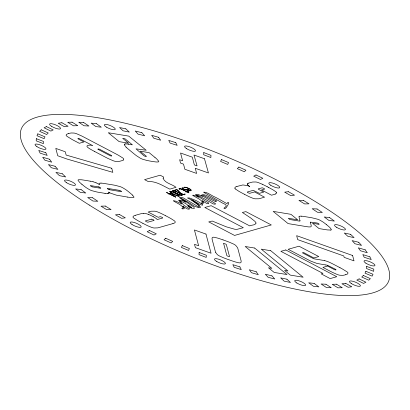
<?xml version="1.0" encoding="UTF-8"?>
<svg xmlns="http://www.w3.org/2000/svg" width="410" height="410" viewBox="0 0 410 410"><rect width="100%" height="100%" fill="white"/><g stroke="black" fill="none" stroke-linecap="round" stroke-linejoin="round"><path stroke-width="0.61" d="M179.795 197.523L180.174 197.277A2.88 0.764 22.6 0 1 180.661 197.272L181.194 197.348A5.484 1.455 22.6 0 1 182.337 197.615L182.957 197.81A2.137 0.569 22.6 0 1 183.306 197.943A1.947 0.518 22.6 0 1 183.526 198.03L198.455 206.835A1.23 0.328 22.6 0 0 198.881 206.994C200.664 205.974 194.945 202.806 193.925 201.833A86.418 22.95 22.6 0 0 191.911 200.439L189.179 198.722A2.045 0.543 22.6 0 0 188.533 198.522L187.462 197.963L188.661 197.902A7.887 2.096 22.6 0 1 189.774 198.091L195.734 200.413A13.089 3.475 22.6 0 1 197.277 201.223A33.015 8.769 22.6 0 1 198.891 202.13C199.593 202.96 203.544 204.072 202.581 205.159A3.777 1.004 22.6 0 1 202.104 205.169L199.388 204.113A21.709 5.766 22.6 0 0 198.712 203.693L195.939 202.079A78.172 20.761 22.6 0 0 193.535 200.741L191.629 199.742L191.88 199.936A17.128 4.551 22.6 0 0 192.439 200.326C195.093 202.545 199.178 204.083 200.567 207.357L199.28 207.634A8.015 2.127 22.6 0 1 198.348 207.532L194.473 206.23A17.317 4.597 22.6 0 1 193.136 205.369L189.159 202.837A103.581 27.506 22.6 0 0 187.447 201.792L180.902 198.045L189.635 204.282A18.04 4.792 22.6 0 0 191.28 205.328L193.305 206.66A5.14 1.363 22.6 0 1 193.909 207.193L194.355 208.341A3.833 1.02 22.6 0 1 194.027 208.49L191.47 208.131A2.906 0.774 22.6 0 1 190.02 207.547L188.072 206.266L187.242 204.928A10.347 2.747 22.6 0 0 187.165 204.534L185.1 203.324A65.38 17.363 22.6 0 0 183.188 202.299L179.79 200.731L183.788 205.154L189.487 208.767A1.789 0.477 22.6 0 1 189.599 208.951C187.816 209.976 185.699 207.783 184.059 206.963A15.734 4.177 22.6 0 0 183.629 206.701L182.819 206.23L184.346 208.172A6.006 1.594 22.6 0 1 184.285 208.485L182.968 208.967L181.748 208.598L183.285 207.952L181.968 206.225A14.15 3.757 22.6 0 0 180.461 205.026L179.816 204.58A6.832 1.814 22.6 0 0 179.211 204.19L173.784 201.156A1.127 0.297 22.6 0 1 173.62 201.018L173.466 200.787A1.333 0.354 22.6 0 1 173.573 200.649L176.279 201.33L181.907 204.036L178.678 200.336A3.193 0.846 22.6 0 1 178.827 200.162L182.445 200.659A2.844 0.753 22.6 0 1 182.973 200.844L185.745 202.099L180.354 198.399A3.777 1.004 22.6 0 1 179.79 197.523M123.282 160.038L123.733 159.095A6.006 1.594 22.6 0 0 123.548 158.732A5.663 1.502 22.6 0 0 122.81 157.983L118.418 155.252A50.661 13.453 22.6 0 0 115.62 153.755L84.824 137.601A48.354 12.843 22.6 0 0 81.59 135.941L76.803 133.809A5.791 1.537 22.6 0 0 74.712 133.178A6.006 1.594 22.6 0 0 74.087 133.055L71.253 132.978A50.85 13.504 22.6 0 0 69.131 133.404L68.511 133.568M310.606 222.148L316.699 222.937A4.618 1.225 22.6 0 1 317.494 223.096L318.626 223.686A4.894 1.297 22.6 0 1 318.934 223.937L319.18 224.249L318.857 224.296A5.212 1.384 22.6 0 1 318.257 224.214L312.563 223.276L319.036 228.575L324.735 229.518A48.354 12.843 22.6 0 0 327.534 229.933L330.788 230.056M275.638 193.95L276.642 192.859M345.727 274.69L344.912 274.925A50.784 13.484 22.6 0 1 342.791 275.351L339.746 275.228A5.771 1.532 22.6 0 1 337.251 274.505L332.474 272.368A48.354 12.843 22.6 0 1 329.235 270.713L322.906 267.397L327.621 266.059L333.95 269.375A5.212 1.384 22.6 0 0 334.673 269.739L335.795 269.99A4.894 1.297 22.6 0 0 336.026 269.929L335.882 269.503A4.618 1.225 22.6 0 0 335.078 269.057L327.713 265.378M236.913 186.453L242.884 184.946L247.481 185.617A6.596 1.753 22.6 0 1 249.572 186.458L249.69 186.422M248.46 183.173L251.448 182.327A42.86 11.383 22.6 0 1 252.78 182.019L255.963 181.989A5.766 1.532 22.6 0 1 257.67 182.383A5.919 1.573 22.6 0 1 258.367 182.609L262.236 184.223M135.264 215.337L140.799 213.774A41.149 10.926 22.6 0 1 142.911 213.39A13.448 3.572 22.6 0 1 143.725 213.364M172.938 223.593L158.701 227.632A50.64 13.448 22.6 0 1 157.696 227.878L154.063 228.001A5.95 1.578 22.6 0 1 151.392 227.309L147.759 225.777A47.232 12.541 22.6 0 1 142.895 223.332M151.797 219.16L153.017 219.586A4.915 1.307 22.6 0 1 153.509 219.842L154.099 220.37A5.212 1.384 22.6 0 1 153.786 220.518L148.179 222.112A4.618 1.225 22.6 0 1 147.728 222.184L146.498 221.759A4.925 1.307 22.6 0 1 146.006 221.497L145.453 220.939A5.279 1.399 22.6 0 1 145.729 220.826L151.336 219.232A4.674 1.24 22.6 0 1 151.787 219.155M143.725 213.364L144.894 213.441A5.817 1.543 22.6 0 1 148.722 214.512M100.993 183.111L99.42 183.224L98.994 183.726A6.565 1.742 22.6 0 0 99.512 184.551L99.276 184.51A8.154 2.168 22.6 0 0 97.934 183.7A5.274 1.399 22.6 0 0 95.996 182.783M215.665 201.284L214.702 201.156A1.461 0.389 22.6 0 1 214.189 200.992L203.821 195.555L202.786 195.339L202.75 195.836A3.531 0.938 22.6 0 0 203.37 196.431L210.453 200.603A57.595 15.293 22.6 0 1 212.969 202.063L214.512 203.017A5.566 1.476 22.6 0 1 215.296 203.647L215.511 204.016L214.481 204.17A1.481 0.395 22.6 0 1 214.251 204.139L212.974 203.811L206.83 200.188A142.07 37.725 22.6 0 0 203.396 198.276L198.132 195.462L196.851 195.165A1.599 0.425 22.6 0 0 197.025 195.391L201.1 198.291A59.865 15.898 22.6 0 0 203.975 200.116C204.687 201.166 209.618 202.484 208.572 203.729A4.1 1.092 22.6 0 1 208.09 203.734L206.445 203.304L203.314 201.392A14.273 3.787 22.6 0 0 203.006 201.207L202.197 200.736L203.724 202.673A6.068 1.614 22.6 0 1 203.657 202.991L202.34 203.473L201.12 203.104L202.663 202.453L201.341 200.731A14.15 3.757 22.6 0 0 199.834 199.532L199.193 199.081A6.832 1.814 22.6 0 0 198.583 198.696L193.161 195.662A1.127 0.297 22.6 0 1 192.997 195.524M128.678 144.223L132.399 144.838L124.901 138.698L122.692 138.334L128.632 143.198L119.156 141.635L108.296 132.743L128.755 136.12L146.206 150.255L136.012 148.85L143.72 155.549A5.212 1.384 22.6 0 0 144.202 155.923L145.453 156.42A4.894 1.297 22.6 0 0 145.898 156.497L146.385 156.338A4.618 1.225 22.6 0 0 145.919 155.913L140.148 151.182L149.158 152.669L154.934 157.404M90.169 181.159L84.357 180.2A39.652 10.532 22.6 0 0 81.416 179.775L78.576 179.729A5.776 1.532 22.6 0 0 78.038 180.159A5.919 1.573 22.6 0 0 78.043 180.308L79.494 182.199A50.784 13.484 22.6 0 0 81.913 184.305M98.303 186.868L91.327 185.715A5.212 1.384 22.6 0 0 90.723 185.633L90.41 185.668L90.651 185.991A4.894 1.297 22.6 0 0 90.958 186.248L92.086 186.827M119.054 190.296L108.24 188.508A5.212 1.384 22.6 0 0 107.635 188.431L107.323 188.462L107.563 188.784A4.894 1.297 22.6 0 0 107.871 189.041L108.998 189.62M109.798 189.784L120.612 191.572A5.212 1.384 22.6 0 0 121.216 191.654L121.534 191.603L121.288 191.296A4.894 1.297 22.6 0 0 120.981 191.039L119.853 190.46A4.618 1.225 22.6 0 0 119.059 190.301M105.088 193.371L99.276 192.413A42.86 11.383 22.6 0 1 96.796 191.967L92.009 190.727A5.766 1.532 22.6 0 1 90.113 189.963A5.919 1.573 22.6 0 1 89.436 189.635L86.305 187.729A47.283 12.556 22.6 0 1 83.045 185.223L81.903 184.3M127.582 197.087L116.261 195.124L110.51 193.156A6.596 1.753 22.6 0 1 108.773 192.136L108.542 192.095A8.098 2.152 22.6 0 1 108.993 192.756M325.894 264.983L318.38 263.691A25.174 6.683 22.6 0 1 316.838 263.379L311.292 261.349A31.488 8.364 22.6 0 1 308.925 260.171L288.153 249.285L299.018 246.205L318.77 256.568L313.875 257.951L303.482 252.504L302.38 252.816L312.323 258.028A5.11 1.358 22.6 0 0 313.189 258.464L313.722 258.684A1.512 0.4 22.6 0 0 313.875 258.736A2.829 0.753 22.6 0 0 315.064 259.007L321.84 260.13A21.064 5.591 22.6 0 1 324.781 260.688M99.102 187.032L100.23 187.611A4.894 1.297 22.6 0 1 100.537 187.867L100.783 188.175L100.46 188.221A5.212 1.384 22.6 0 1 99.855 188.144L92.885 186.991A4.618 1.225 22.6 0 1 92.091 186.832M93.055 181.779L93.418 181.881A7.636 2.029 22.6 0 1 95.996 182.768M222.999 239.876L224.941 240.562A50.784 13.484 22.6 0 1 229.477 242.243L233.736 244.129A6.006 1.594 22.6 0 1 234.366 244.483A5.791 1.537 22.6 0 1 235.75 245.421L237.482 247.589A45.443 12.069 22.6 0 1 237.928 248.834L241.008 260.411A50.64 13.448 22.6 0 1 241.162 261.17L241.075 262.267L240.47 262.774A5.95 1.578 22.6 0 1 238.692 262.789L235.309 261.934A47.232 12.541 22.6 0 1 230.148 260.201L228.211 259.525A50.85 13.504 22.6 0 1 223.67 257.844L219.411 255.958A6.006 1.594 22.6 0 1 218.781 255.604A5.791 1.537 22.6 0 1 217.264 254.554L215.732 252.539M148.722 214.522L149.609 214.896A15.395 4.09 22.6 0 1 153.196 216.675M267.115 186.663L268.422 187.349M142.885 223.332L141.117 222.41A50.85 13.504 22.6 0 1 137.099 220.216L133.824 218.089A6.006 1.594 22.6 0 1 133.46 217.756A5.791 1.537 22.6 0 1 132.917 216.905L133.906 215.814A48.354 12.843 22.6 0 1 135.269 215.337M244.252 194.207L242.945 193.52A50.85 13.504 22.6 0 1 238.927 191.332L235.514 189.092A5.919 1.573 22.6 0 1 235.273 188.872M165.748 215.793L167.049 216.48A50.784 13.484 22.6 0 1 171.067 218.668L174.342 220.795A6.006 1.594 22.6 0 1 174.706 221.128A5.791 1.537 22.6 0 1 175.234 221.897L175.137 222.522L174.296 223.107A45.443 12.069 22.6 0 1 172.933 223.588M339.946 267.674L333.658 264.378A28.72 7.626 22.6 0 0 330.424 262.754A8.687 2.306 22.6 0 0 324.746 260.647M94.392 151.372L104.786 156.825A45.443 12.069 22.6 0 0 108.035 158.486L113.139 160.725A5.791 1.537 22.6 0 0 114.99 161.273A6.006 1.594 22.6 0 0 115.615 161.397L118.454 161.473A50.784 13.484 22.6 0 0 120.571 161.043L121.401 160.822A47.283 12.556 22.6 0 0 123.307 160.049M153.212 216.675L155.984 218.315L157.225 219.545L162.416 218.074A5.212 1.384 22.6 0 0 162.698 217.956L162.135 217.397A4.915 1.307 22.6 0 0 161.642 217.136L160.423 216.716A4.674 1.24 22.6 0 0 159.972 216.787L158.173 217.295L148.164 212.047L149.958 211.534A50.922 13.525 22.6 0 1 151.346 211.206L154.959 211.191A5.586 1.481 22.6 0 1 156.246 211.498A6.191 1.645 22.6 0 1 157.665 211.965L160.387 213.113A43.378 11.521 22.6 0 1 165.732 215.798M326.442 224.608L327.559 225.526A50.784 13.484 22.6 0 1 329.978 227.637L331.388 229.508A5.771 1.532 22.6 0 1 330.783 230.056M132.502 195.104L133.957 196.99A5.919 1.573 22.6 0 1 133.952 197.138A5.75 1.527 22.6 0 1 133.419 197.569L130.283 197.487A42.502 11.285 22.6 0 1 127.582 197.087M126.111 147.169L124.307 144.807M299.982 220.688L299.213 217.853A21.064 5.591 22.6 0 1 299.095 216.746M310.534 222.753L311.231 225.813A25.174 6.683 22.6 0 1 311.236 226.366L310.58 226.909L308.715 226.925A31.488 8.364 22.6 0 1 306.752 226.668L288.087 223.599L273.168 211.386L290.951 214.322L297.675 219.827L288.322 218.279L289.834 219.519L298.787 221A5.11 1.358 22.6 0 0 299.5 221.087L299.812 221.077A1.512 0.4 22.6 0 0 299.879 221.057A2.829 0.753 22.6 0 0 299.961 220.683M310.56 222.763A6.099 1.619 22.6 0 1 310.575 222.133M326.416 224.608A46.52 12.351 22.6 0 0 323.198 222.123L320.287 220.349A5.74 1.522 22.6 0 0 317.724 219.247L312.271 217.869A52.27 13.878 22.6 0 0 310.021 217.469L304.363 216.536A28.72 7.626 22.6 0 0 301.663 216.178M298.998 216.7A8.687 2.306 22.6 0 1 301.693 216.198M215.665 201.284A6.299 1.671 22.6 0 0 216.393 201.243L216.711 200.992L206.261 195.375A1.343 0.359 22.6 0 0 205.922 195.247L204.103 194.801A5.094 1.353 22.6 0 0 203.319 194.704L202.345 194.755A11.039 2.931 22.6 0 0 201.93 194.863L201.525 195.309A2.962 0.784 22.6 0 0 201.715 195.637L202.458 196.308L198.676 194.688A3.244 0.861 22.6 0 0 197.927 194.478L196.236 194.289A3.167 0.84 22.6 0 0 195.852 194.376L195.667 194.545A2.235 0.594 22.6 0 0 195.652 194.714L198.886 197.302L195.052 195.611L193.007 195.155A1.517 0.405 22.6 0 0 192.972 195.519M325.909 264.993A6.099 1.619 22.6 0 1 327.703 265.367M345.702 274.68A46.52 12.351 22.6 0 0 347.618 273.926L348.023 272.973A5.74 1.522 22.6 0 0 347.091 271.876L342.376 268.97A52.27 13.878 22.6 0 0 339.946 267.674M249.685 186.422A8.098 2.152 22.6 0 1 248.506 185.617A5.284 1.404 22.6 0 1 247.584 184.71M236.918 186.453A42.502 11.285 22.6 0 0 235.601 186.914L234.699 188.021A5.75 1.527 22.6 0 0 235.268 188.872M244.268 194.202A43.327 11.506 22.6 0 0 249.598 196.892L252.329 198.035A6.191 1.645 22.6 0 0 253.749 198.501A5.591 1.486 22.6 0 0 255.035 198.804L258.648 198.788A50.661 13.453 22.6 0 0 260.042 198.46L264.553 197.184L254.543 191.936L250.038 193.212A4.618 1.225 22.6 0 1 249.587 193.289L248.357 192.864A4.925 1.307 22.6 0 1 247.865 192.603L247.307 192.044A5.279 1.399 22.6 0 1 247.589 191.931L252.837 190.44A4.705 1.25 22.6 0 1 253.288 190.363L259.366 193.33L263.753 192.09L259.105 189.651A4.633 1.23 22.6 0 1 258.818 189.497L258.259 188.938A5.279 1.399 22.6 0 1 258.541 188.825L261.821 187.888A4.674 1.24 22.6 0 1 262.272 187.816L263.502 188.241A4.915 1.307 22.6 0 1 263.989 188.503L264.583 189.025A5.212 1.384 22.6 0 1 264.271 189.174L261.529 189.953L271.533 195.206L274.28 194.427A48.354 12.843 22.6 0 0 275.643 193.95M276.637 192.859A5.817 1.543 22.6 0 0 276.13 192.023A6.073 1.614 22.6 0 0 275.633 191.583L272.922 189.809A46.417 12.326 22.6 0 0 268.412 187.355M262.246 184.218A47.283 12.556 22.6 0 1 267.105 186.668M247.338 183.818A12.566 3.336 22.6 0 1 248.506 183.198M247.532 184.695A7.636 2.029 22.6 0 1 247.425 183.854M126.095 147.164A47.488 12.613 22.6 0 0 129.012 149.691L134.244 153.986A45.664 12.126 22.6 0 0 136.376 155.662L140.328 158.209A5.781 1.537 22.6 0 0 142.188 159.065A6.027 1.599 22.6 0 0 142.921 159.341L147.016 160.469A50.784 13.484 22.6 0 0 150.859 161.191L152.043 161.397A43.327 11.506 22.6 0 0 156.523 162.006L158.163 161.95A6.196 1.645 22.6 0 0 158.665 161.73A5.591 1.486 22.6 0 0 158.783 161.335L156.656 158.865A50.661 13.453 22.6 0 0 154.934 157.404M125.363 143.91A14.56 3.864 22.6 0 1 128.709 144.248M124.317 144.807A6.996 1.855 22.6 0 1 125.373 143.92M94.397 151.367A41.087 10.911 22.6 0 1 90.518 149.24A13.228 3.511 22.6 0 1 89.031 148.323L88.078 147.651A6.616 1.758 22.6 0 1 87.709 147.349A5.448 1.445 22.6 0 1 86.946 146.103L87.304 145.668A18.142 4.817 22.6 0 1 88.406 145.263L90.313 145.119L92.773 145.678L79.986 138.97A5.279 1.399 22.6 0 0 79.268 138.611L78.146 138.354A4.925 1.307 22.6 0 0 77.915 138.416L78.054 138.846A4.618 1.225 22.6 0 0 78.858 139.292L83.953 141.968L79.299 143.29L74.2 140.615A50.891 13.515 22.6 0 1 72.145 139.518L67.086 136.407A5.991 1.589 22.6 0 1 66.107 135.136L66.466 134.434A43.327 11.506 22.6 0 1 68.542 133.583M90.19 181.174A13.345 3.546 22.6 0 1 93.039 181.763M107.809 193.653A12.566 3.336 22.6 0 1 105.062 193.351M108.942 193.361A7.636 2.029 22.6 0 1 107.743 193.612M109.024 192.767A5.284 1.404 22.6 0 1 108.891 193.341M132.517 195.104A50.85 13.504 22.6 0 0 130.083 192.992L128.971 192.075A47.232 12.541 22.6 0 0 125.711 189.574L122.564 187.662A5.919 1.573 22.6 0 0 121.888 187.334A5.755 1.527 22.6 0 0 119.992 186.57L114.846 185.264A45.597 12.11 22.6 0 0 112.663 184.874L104.524 183.531A22.919 6.088 22.6 0 0 100.962 183.091M109.793 189.779A4.618 1.225 22.6 0 1 109.004 189.625M98.308 186.873A4.618 1.225 22.6 0 1 99.097 187.027M223.004 239.886A47.283 12.556 22.6 0 0 217.833 238.143L214.466 237.303A6.006 1.594 22.6 0 0 213.738 237.221A5.663 1.502 22.6 0 0 212.795 237.287L212.19 237.692L212.031 238.692A50.661 13.453 22.6 0 0 212.226 239.727L215.291 251.299A48.354 12.843 22.6 0 0 215.727 252.539M182.45 188.241L183.603 189.123L186.955 189.866A1.917 0.507 22.6 0 1 187.575 190.112L189.01 191.28A2.834 0.753 22.6 0 1 188.6 191.516L187.472 191.306L188.513 191.065A1.327 0.354 22.6 0 0 188.451 190.901A1.558 0.415 22.6 0 0 187.693 190.342L183.454 189.241A1.732 0.461 22.6 0 1 182.491 188.733C180.323 187.457 184.705 187.831 183.419 188.077A2.752 0.733 22.6 0 0 182.583 188.098L182.465 188.2M97.954 149.153L98.262 149.445A4.618 1.225 22.6 0 0 99.066 149.891L109.649 155.446A5.212 1.384 22.6 0 0 110.372 155.81L111.494 156.061A4.915 1.307 22.6 0 0 111.725 156L111.587 155.575A4.674 1.24 22.6 0 0 110.782 155.129L100.194 149.573A5.279 1.399 22.6 0 0 99.476 149.209L98.354 148.953A4.925 1.307 22.6 0 0 98.123 149.014L97.969 149.112M256.03 223.096C255.23 225.423 251.468 224.829 249.716 225.889L211.14 205.687L204.815 207.48L243.309 227.704L237.267 229.292A10.055 2.67 22.6 0 1 236.826 229.323L235.355 229.292A7.944 2.106 22.6 0 1 234.638 229.21L226.371 226.853L212.236 221.046L208.746 221.902L234.556 235.437L271.297 224.946L245.887 211.642L242.341 212.441L250.53 217.853L254.841 221.303A16.82 4.469 22.6 0 1 255.635 222.261L256.03 223.096M191.019 190.312L190.271 190.532A1.932 0.512 22.6 0 1 189.615 190.389L187.467 189.512L189.415 189.036L190.635 189.774A3.193 0.851 22.6 0 1 190.963 190.158L191.019 190.312M184.731 194.068L184.505 194.417L183.567 194.412A2.117 0.564 22.6 0 1 182.763 194.186L180.754 193.141L178.647 191.106A40.318 10.706 22.6 0 0 177.817 190.219C176.428 188.195 172.103 191.521 177.171 189.845L180.18 192.977L182.829 194.396A2.306 0.615 22.6 0 0 183.813 194.678C184.582 195.227 185.884 194.13 184.782 193.833A4.607 1.225 22.6 0 0 184.741 194.073M184.592 187.683L184.602 187.8A2.204 0.584 22.6 0 1 184.613 187.949L184.136 187.493A15.723 4.177 22.6 0 1 184.228 187.334L184.444 187.17A2.06 0.548 22.6 0 1 184.638 187.134C186.017 186.96 193.259 189.809 190.711 190.809A2.373 0.63 22.6 0 1 190.045 190.691L186.678 189.317L188.959 188.667L187.416 187.98A3.285 0.871 22.6 0 0 185.827 187.462L184.982 187.421A3.521 0.933 22.6 0 0 184.638 187.58L184.592 187.683M36.306 138.677L36.203 140.85L43.383 143.628L43.486 141.455L36.306 138.677M199.127 252.468L199.024 254.641L206.204 257.418L206.307 255.245L199.127 252.468M203.796 152.582L203.693 154.754L210.873 157.532L210.976 155.359L203.796 152.582M366.617 266.372L366.514 268.545L373.694 271.323L373.797 269.15L366.617 266.372M224.039 208.162L225.049 208.557L226.161 207.788L228.103 204.728L228.785 202.724L227.837 202.35L226.986 203.693L220.267 199.86A102.741 27.285 22.6 0 0 215.824 197.451C212.201 196.2 207.101 191.777 203.734 192.121A2.255 0.6 22.6 0 0 204.349 192.669L220.16 201.664C222.82 204.011 229.754 204.452 224.055 208.131M169.704 191.547L172.205 193.51A11.449 3.039 22.6 0 0 173.804 194.371L176.71 195.719A3.623 0.963 22.6 0 0 177.448 195.985L178.119 196.175A2.527 0.671 22.6 0 0 179.062 196.303L179.447 196.2A2.829 0.753 22.6 0 0 179.272 195.575L176.992 194.032A13.012 3.454 22.6 0 0 175.342 193.141L173.245 192.141A6.693 1.778 22.6 0 0 172.477 191.829L171.682 191.542A2.429 0.646 22.6 0 0 171.026 191.362L170.001 191.311A3.546 0.943 22.6 0 0 169.72 191.501L169.704 191.547M172.584 190.732L175.085 192.69A11.449 3.039 22.6 0 0 176.684 193.556L179.595 194.904A3.623 0.963 22.6 0 0 180.333 195.165L181 195.36A2.527 0.671 22.6 0 0 181.948 195.483L182.332 195.38A2.829 0.753 22.6 0 0 182.158 194.755L179.872 193.218A13.012 3.454 22.6 0 0 178.222 192.321L176.126 191.326A6.693 1.778 22.6 0 0 175.362 191.009L174.563 190.722A2.429 0.646 22.6 0 0 173.907 190.547L172.887 190.491A3.546 0.943 22.6 0 0 172.6 190.686L172.6 190.686M163.113 178.207C164.794 183.214 172.226 184.177 176.028 187.303L169.832 189.133C162.965 185.838 156.118 181.107 148.169 181.522L144.576 179.636L160.192 175.203L163.698 177.079L163.113 178.207M175.69 197.174L169.474 194.058L168.689 194.094L168.956 193.781L166.46 192.403L169.197 193.715L170.196 193.433A26.522 7.042 22.6 0 1 170.95 193.253L171.467 193.31L175.065 196.492A7.667 2.035 22.6 0 1 175.521 196.928L175.685 197.154M179.667 188.62L181.384 189.03L186.432 191.624L185.925 192.008L186.95 191.9L188.995 192.849L187.191 191.829L187.457 191.516L186.673 191.557L179.939 188.462A1.035 0.277 22.6 0 0 179.805 188.482L179.683 188.59M188.339 205.287L188.405 205.641A8.518 2.26 22.6 0 0 188.574 205.953L188.928 206.379A3.546 0.943 22.6 0 0 189.604 206.912C189.958 207.188 191.824 208.213 191.654 207.419A2.235 0.594 22.6 0 0 191.419 207.219L190.517 206.573A28.654 7.611 22.6 0 0 189.579 205.938L188.369 205.256M37.853 133.855L37.002 135.725L44.131 138.713L44.982 136.843L37.853 133.855M182.276 245.57L181.425 247.435L188.554 250.423L189.405 248.557L182.276 245.57M221.446 159.577L220.595 161.443L227.724 164.43L228.575 162.565L221.446 159.577M365.869 271.287L365.018 273.157L372.147 276.145L372.997 274.275L365.869 271.287M170.258 191.603L170.514 192.141A4.638 1.23 22.6 0 0 171.272 192.731A3.09 0.82 22.6 0 0 171.534 192.9L172.974 193.71A21.689 5.76 22.6 0 0 174.404 194.458L178.432 196.031A1.783 0.471 22.6 0 0 178.914 195.97L178.36 195.119A3.495 0.928 22.6 0 0 177.658 194.637L176.464 193.956A19.711 5.233 22.6 0 0 175.003 193.177L172.046 191.849L170.258 191.603M173.143 190.788L173.399 191.326A4.638 1.23 22.6 0 0 174.158 191.911A3.09 0.82 22.6 0 0 174.419 192.08L175.854 192.89A21.689 5.76 22.6 0 0 177.284 193.643L181.317 195.211A1.783 0.471 22.6 0 0 181.799 195.155L181.24 194.299A3.495 0.928 22.6 0 0 180.538 193.822L179.344 193.136A19.711 5.233 22.6 0 0 177.884 192.362L174.932 191.029L173.143 190.788M223.711 243.494L223.696 243.509A4.674 1.24 22.6 0 0 223.711 243.796L226.771 255.368A5.279 1.399 22.6 0 0 226.889 255.645L227.934 256.26A4.925 1.307 22.6 0 0 228.478 256.455L229.462 256.604A4.618 1.225 22.6 0 0 229.451 256.317L226.392 244.744A5.212 1.384 22.6 0 0 226.274 244.462L225.223 243.853A4.915 1.307 22.6 0 0 224.685 243.658L223.722 243.478M41.236 129.806L39.642 131.354L46.643 134.521L48.236 132.973L41.236 129.806M165.671 238.22L164.082 239.768L171.083 242.935L172.677 241.387L165.671 238.22M238.917 167.065L237.323 168.612L244.329 171.78L245.918 170.232L238.917 167.065M363.357 275.479L361.763 277.027L368.764 280.194L370.358 278.646L363.357 275.479M179.949 189.251L179.79 189.236A3.967 1.051 22.6 0 1 179.544 189.174L179.047 188.933A1.184 0.313 22.6 0 1 178.903 188.749L178.986 188.723A1.312 0.348 22.6 0 1 179.452 188.851L179.846 189.087A3.967 1.051 22.6 0 1 179.918 189.174L179.939 189.256M46.407 126.587L44.09 127.792L50.891 131.103L53.208 129.898L46.407 126.587M149.501 230.512L147.185 231.717L153.986 235.027L156.302 233.823L149.501 230.512M256.014 174.973L253.698 176.177L260.499 179.488L262.815 178.283L256.014 174.973M359.109 278.897L356.792 280.102L363.593 283.412L365.91 282.208L359.109 278.897M171.395 193.51L169.714 193.986L174.967 196.744L171.395 193.51M285.77 249.962L280.906 251.34L322.931 273.388L321.199 273.875L330.173 278.585L336.769 276.714L285.77 249.962M61.895 122.744L58.215 123.236L64.385 126.726L68.06 126.234L61.895 122.744M119.156 214.338L115.476 214.83L121.647 218.32L125.322 217.828L119.156 214.338M288.353 191.68L284.678 192.172L290.844 195.662L294.523 195.17L288.353 191.68M345.615 283.274L341.94 283.766L348.105 287.256L351.785 286.764L345.615 283.274M72.037 122.165L67.732 122.293L73.482 125.814L77.787 125.691L72.037 122.165M105.314 206.056L101.009 206.179L106.759 209.7L111.064 209.577L105.314 206.056M303.241 200.3L298.936 200.423L304.686 203.944L308.991 203.821L303.241 200.3M336.518 284.186L332.213 284.309L337.963 287.835L342.268 287.707L336.518 284.186M83.635 122.498L78.751 122.252L84.024 125.767L88.903 126.013L83.635 122.498M92.563 197.758L87.678 197.512L92.947 201.028L97.831 201.274L92.563 197.758M317.053 208.972L312.169 208.726L317.437 212.242L322.321 212.488L317.053 208.972M325.976 284.232L321.097 283.986L326.365 287.502L331.249 287.748L325.976 284.232M96.56 123.733L91.158 123.123L95.889 126.593L101.29 127.202L96.56 123.733M81.042 189.543L75.635 188.933L80.365 192.403L85.772 193.013L81.042 189.543M329.635 217.597L324.228 216.987L328.958 220.457L334.365 221.067L329.635 217.597M314.111 283.407L308.709 282.797L313.44 286.267L318.842 286.877L314.111 283.407M254.646 248.05L245.17 246.487L271.856 268.335L268.483 267.776L274.177 272.44L287.026 274.562L254.646 248.05M270.743 250.71L261.272 249.147L287.953 270.989L284.581 270.436L290.28 275.1L303.123 277.221L270.743 250.71M125.829 128.848L119.556 127.53L123.061 130.8L129.329 132.117L125.829 128.848M62.187 173.702L55.919 172.385L59.419 175.654L65.692 176.971L62.187 173.702M350.581 234.346L344.308 233.029L347.813 236.298L354.081 237.615L350.581 234.346M286.938 279.2L280.671 277.883L284.171 281.152L290.444 282.469L286.938 279.2M141.845 132.676L135.244 131.021L138.073 134.137L144.674 135.787L141.845 132.676M55.058 166.255L48.457 164.605L51.286 167.716L57.887 169.371L55.058 166.255M358.714 242.284L352.113 240.629L354.942 243.745L361.543 245.395L358.714 242.284M271.927 275.863L265.326 274.213L268.155 277.324L274.756 278.979L271.927 275.863M158.552 137.294L151.695 135.326L153.817 138.247L160.674 140.215L158.552 137.294M49.574 159.234L42.712 157.266L44.839 160.187L51.696 162.16L49.574 159.234M365.161 249.813L358.304 247.84L360.426 250.766L367.288 252.734L365.161 249.813M256.183 271.753L249.326 269.785L251.448 272.706L258.305 274.674L256.183 271.753M111.756 168.274L66.153 155.062L65.277 151.767L55.791 148.405L57.738 155.754L67.02 159.039L112.837 172.349L111.756 168.274M175.772 142.654L168.725 140.389L170.119 143.09L177.166 145.355L175.772 142.654M45.792 152.715L38.75 150.45L40.144 153.15L47.186 155.416L45.792 152.715M369.856 256.85L362.814 254.584L364.208 257.285L371.25 259.55L369.856 256.85M239.881 266.91L232.834 264.645L234.228 267.346L241.275 269.611L239.881 266.91M204.472 158.737L193.986 155.021L197.066 165.891L194.371 164.938L192.316 157.173L180.554 153.012L182.614 160.771L179.641 159.721L180.528 163.067L183.501 164.123L184.869 169.263L196.626 173.43L195.262 168.284L208.439 172.953L204.472 158.737M352.595 255.497L296.64 235.673L297.686 239.63L343.795 255.963L344.169 257.367L354.014 260.857L352.595 255.497M205.974 234.064L194.427 229.974L198.619 245.764L194.509 244.309L195.401 247.681L211.058 253.226L205.974 234.064M89.185 205.01A198.829 52.803 22.6 0 0 387.491 283.484A198.829 52.803 22.6 0 0 138.324 126.5A198.829 52.803 22.6 0 0 89.185 205.01M351.273 283.515A5.945 1.578 22.6 0 0 360.339 286.047A5.945 1.578 22.6 0 0 353.174 281.357A5.945 1.578 22.6 0 0 351.273 283.515M296.83 282.997A5.945 1.578 22.6 0 0 305.665 285.247A5.945 1.578 22.6 0 0 298.085 280.558A5.945 1.578 22.6 0 0 296.83 282.997M216.342 261.252A5.945 1.578 22.6 0 0 225.372 263.738A5.945 1.578 22.6 0 0 218.13 259.048A5.945 1.578 22.6 0 0 216.342 261.252M132.04 224.536A5.945 1.578 22.6 0 0 141.107 227.063A5.945 1.578 22.6 0 0 133.942 222.379A5.945 1.578 22.6 0 0 132.04 224.536M66.656 182.768A5.945 1.578 22.6 0 0 75.491 185.023A5.945 1.578 22.6 0 0 67.911 180.328A5.945 1.578 22.6 0 0 66.656 182.768M36.9 146.631A5.945 1.578 22.6 0 0 45.93 149.117A5.945 1.578 22.6 0 0 38.689 144.428A5.945 1.578 22.6 0 0 36.9 146.631M51.414 126.234A5.945 1.578 22.6 0 0 60.48 128.766A5.945 1.578 22.6 0 0 53.315 124.076A5.945 1.578 22.6 0 0 51.414 126.234M106.446 127.126A5.945 1.578 22.6 0 0 115.282 129.381A5.945 1.578 22.6 0 0 107.702 124.691A5.945 1.578 22.6 0 0 106.446 127.126M186.447 148.563A5.945 1.578 22.6 0 0 195.473 151.044A5.945 1.578 22.6 0 0 188.236 146.355A5.945 1.578 22.6 0 0 186.447 148.563M270.646 185.217A5.945 1.578 22.6 0 0 279.712 187.744A5.945 1.578 22.6 0 0 272.547 183.06A5.945 1.578 22.6 0 0 270.646 185.217M336.62 227.355A5.945 1.578 22.6 0 0 345.456 229.61A5.945 1.578 22.6 0 0 337.876 224.916A5.945 1.578 22.6 0 0 336.62 227.355M365.889 263.184A5.945 1.578 22.6 0 0 374.914 265.665A5.945 1.578 22.6 0 0 367.678 260.975A5.945 1.578 22.6 0 0 365.889 263.184"/></g></svg>
